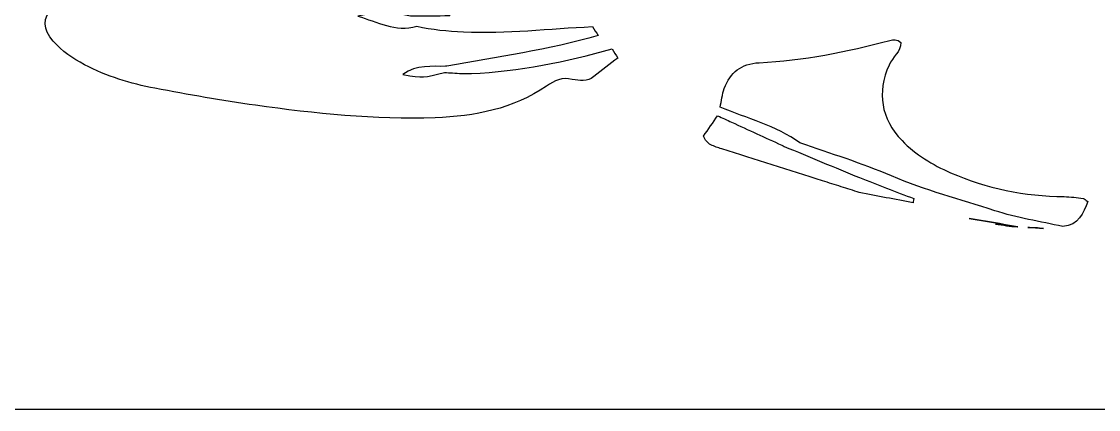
# Model space of a CAD drawing. Header units: centimetres. Extents: x -5.1 to 5.1, y -7 to 7.5.
# Drawn here: x 1.708 to 2.515, y -6.964 to -6.674 of the extents above; entities that cross this region are included whole.
import ezdxf

# ---------------------------------------------------------------- set-up
doc = ezdxf.new("R2010")
doc.units = ezdxf.units.CM
doc.header["$MEASUREMENT"] = 0
doc.layers.add('layer 1', color=7, linetype='Continuous')

msp = doc.modelspace()

# ---------------------------------------------------------------- linework, layer by layer
at = {"layer": 'layer 1', "color": 7}
msp.add_open_spline([(-5.12596, -6.96446), (-5.12596, -6.96446), (5.12594, -6.96446), (5.12594, -6.96446), (5.12594, -6.96446), (5.12594, -6.96446), (5.12594, 7.53467), (5.12594, 7.53467), (5.12594, 7.53467), (5.12594, 7.53467), (-5.12596, 7.53467), (-5.12596, 7.53467), (-5.12596, 7.53467), (-5.12596, 7.53467), (-5.12596, -6.96446), (-5.12596, -6.96446)], degree=3, knots=[0, 0, 0, 0, 0.2, 0.2, 0.2, 0.2, 0.4, 0.4, 0.4, 0.4, 0.6, 0.6, 0.6, 0.6, 1, 1, 1, 1], dxfattribs=at)
at = {"layer": 'layer 1', "color": 17}
for points, knots in [([(1.73186, -6.68849), (1.73842, -6.69594), (1.74646, -6.70137), (1.75521, -6.70602), (1.75521, -6.70602), (1.7719, -6.71481), (1.78968, -6.72028), (1.80799, -6.7237), (1.80799, -6.7237), (1.833, -6.72843), (1.85808, -6.73298), (1.88331, -6.73643), (1.88331, -6.73643), (1.9279, -6.74264), (1.97274, -6.74755), (2.01786, -6.74578), (2.01786, -6.74578), (2.0476, -6.74465), (2.07628, -6.73929), (2.1015, -6.72208), (2.1015, -6.72208), (2.10725, -6.71816), (2.11328, -6.71495), (2.12069, -6.7171), (2.12069, -6.7171), (2.12626, -6.7177), (2.13184, -6.71918), (2.13685, -6.71495), (2.13685, -6.71495), (2.14267, -6.71008), (2.14877, -6.70564), (2.15477, -6.70102), (2.15477, -6.70102), (2.15339, -6.69869), (2.15205, -6.6965), (2.15064, -6.69421), (2.15064, -6.69421), (2.11607, -6.7037), (2.081, -6.71096), (2.04509, -6.71266), (2.04509, -6.71266), (2.04036, -6.71287), (2.0356, -6.71255), (2.03091, -6.7122), (2.03091, -6.7122), (2.0289, -6.71209), (2.02689, -6.71195), (2.02491, -6.71185), (2.02491, -6.71185), (2.00935, -6.71608), (2.00935, -6.71608), (1.99376, -6.71347), (1.99376, -6.71347), (2.00445, -6.70564), (2.01539, -6.70758), (2.02579, -6.70722), (2.02579, -6.70722), (2.02615, -6.70722), (2.0265, -6.70715), (2.02675, -6.70715), (2.02675, -6.70715), (2.06467, -6.69999), (2.10298, -6.69516), (2.14009, -6.68415), (2.14009, -6.68415), (2.13865, -6.68197), (2.1372, -6.67971), (2.13575, -6.67752), (2.13575, -6.67752), (2.10355, -6.67886), (2.07148, -6.68309), (2.03909, -6.68133), (2.03909, -6.68133), (2.02731, -6.6807), (2.01567, -6.67985), (2.00417, -6.67727), (2.00417, -6.67727), (1.98822, -6.68182), (1.9745, -6.67392), (1.96, -6.66958), (1.96, -6.66958), (1.97337, -6.66711), (1.98646, -6.66704), (1.99948, -6.66962), (1.99948, -6.66962), (2.00932, -6.66958), (2.01913, -6.66958), (2.02897, -6.66948), (2.02897, -6.66948), (2.02537, -6.66334), (2.01856, -6.66203), (2.01299, -6.65882), (2.01299, -6.65882), (2.00029, -6.65784), (1.98858, -6.65364), (1.97672, -6.64887), (1.97672, -6.64887), (1.99023, -6.6469), (2.00339, -6.647), (2.01652, -6.65011), (2.01652, -6.65011), (2.04047, -6.65304), (2.06439, -6.656), (2.0918, -6.65935), (2.0918, -6.65935), (2.08534, -6.65381), (2.08125, -6.65029), (2.07744, -6.647), (2.07744, -6.647), (2.07733, -6.6469), (2.07719, -6.64679), (2.07705, -6.64669), (2.07705, -6.64669), (2.07684, -6.64651), (2.07656, -6.64626), (2.07631, -6.64605), (2.07631, -6.64605), (2.05081, -6.63893), (2.02548, -6.63117), (1.99912, -6.62795), (1.99912, -6.62795), (1.93252, -6.61984), (1.86623, -6.62263), (1.80019, -6.63346), (1.80019, -6.63346), (1.78573, -6.63582), (1.77169, -6.6403), (1.75747, -6.64401), (1.75747, -6.64401), (1.74653, -6.64679), (1.73846, -6.65374), (1.73144, -6.66228), (1.73144, -6.66228), (1.72378, -6.6717), (1.72375, -6.67914), (1.73186, -6.68849)], [0, 0, 0, 0, 0.028571, 0.028571, 0.028571, 0.028571, 0.057143, 0.057143, 0.057143, 0.057143, 0.085714, 0.085714, 0.085714, 0.085714, 0.114286, 0.114286, 0.114286, 0.114286, 0.142857, 0.142857, 0.142857, 0.142857, 0.171429, 0.171429, 0.171429, 0.171429, 0.2, 0.2, 0.2, 0.2, 0.228571, 0.228571, 0.228571, 0.228571, 0.257143, 0.257143, 0.257143, 0.257143, 0.285714, 0.285714, 0.285714, 0.285714, 0.314286, 0.314286, 0.314286, 0.314286, 0.342857, 0.342857, 0.342857, 0.342857, 0.371429, 0.371429, 0.371429, 0.371429, 0.4, 0.4, 0.4, 0.4, 0.428571, 0.428571, 0.428571, 0.428571, 0.457143, 0.457143, 0.457143, 0.457143, 0.485714, 0.485714, 0.485714, 0.485714, 0.514286, 0.514286, 0.514286, 0.514286, 0.542857, 0.542857, 0.542857, 0.542857, 0.571429, 0.571429, 0.571429, 0.571429, 0.6, 0.6, 0.6, 0.6, 0.628571, 0.628571, 0.628571, 0.628571, 0.657143, 0.657143, 0.657143, 0.657143, 0.685714, 0.685714, 0.685714, 0.685714, 0.714286, 0.714286, 0.714286, 0.714286, 0.742857, 0.742857, 0.742857, 0.742857, 0.771429, 0.771429, 0.771429, 0.771429, 0.8, 0.8, 0.8, 0.8, 0.828571, 0.828571, 0.828571, 0.828571, 0.857143, 0.857143, 0.857143, 0.857143, 0.885714, 0.885714, 0.885714, 0.885714, 0.914286, 0.914286, 0.914286, 0.914286, 0.942857, 0.942857, 0.942857, 0.942857, 1, 1, 1, 1]), ([(2.48832, -6.82738), (2.50003, -6.82622), (2.50356, -6.81757), (2.50702, -6.80854), (2.50702, -6.80854), (2.50529, -6.80738), (2.50451, -6.80639), (2.50367, -6.80625), (2.50367, -6.80625), (2.49887, -6.80572), (2.49404, -6.80498), (2.48924, -6.80491), (2.48924, -6.80491), (2.45964, -6.80473), (2.43131, -6.79873), (2.40415, -6.78699), (2.40415, -6.78699), (2.39057, -6.7811), (2.37808, -6.77351), (2.36781, -6.76289), (2.36781, -6.76289), (2.35187, -6.74642), (2.34894, -6.72698), (2.35804, -6.70627), (2.35804, -6.70627), (2.36065, -6.70038), (2.367, -6.69639), (2.36686, -6.68948), (2.36686, -6.68948), (2.36404, -6.6868), (2.36139, -6.68708), (2.35853, -6.68786), (2.35853, -6.68786), (2.3264, -6.69643), (2.29394, -6.70288), (2.26067, -6.70454), (2.26067, -6.70454), (2.24734, -6.70525), (2.23898, -6.71181), (2.2346, -6.7238), (2.2346, -6.7238), (2.23294, -6.72828), (2.23249, -6.73326), (2.23153, -6.73799), (2.23153, -6.73799), (2.25178, -6.74606), (2.27316, -6.75182), (2.29133, -6.76459), (2.29133, -6.76459), (2.3143, -6.77273), (2.33758, -6.77983), (2.35991, -6.78939), (2.35991, -6.78939), (2.3851, -6.80015), (2.41141, -6.8071), (2.43727, -6.81546), (2.43727, -6.81546), (2.45382, -6.82085), (2.47125, -6.8235), (2.48832, -6.82738)], [0, 0, 0, 0, 0.0625, 0.0625, 0.0625, 0.0625, 0.125, 0.125, 0.125, 0.125, 0.1875, 0.1875, 0.1875, 0.1875, 0.25, 0.25, 0.25, 0.25, 0.3125, 0.3125, 0.3125, 0.3125, 0.375, 0.375, 0.375, 0.375, 0.4375, 0.4375, 0.4375, 0.4375, 0.5, 0.5, 0.5, 0.5, 0.5625, 0.5625, 0.5625, 0.5625, 0.625, 0.625, 0.625, 0.625, 0.6875, 0.6875, 0.6875, 0.6875, 0.75, 0.75, 0.75, 0.75, 0.8125, 0.8125, 0.8125, 0.8125, 0.875, 0.875, 0.875, 0.875, 1, 1, 1, 1]), ([(2.21908, -6.75958), (2.22017, -6.76268), (2.22211, -6.76466), (2.22451, -6.76603), (2.22451, -6.76603), (2.22698, -6.76741), (2.22988, -6.76822), (2.2327, -6.76914), (2.2327, -6.76914), (2.25792, -6.77704), (2.28311, -6.78512), (2.3083, -6.79309), (2.3083, -6.79309), (2.31292, -6.79454), (2.31758, -6.79605), (2.32213, -6.7975), (2.32213, -6.7975), (2.32213, -6.7975), (2.3222, -6.7975), (2.3222, -6.7975), (2.3222, -6.7975), (2.32675, -6.79891), (2.33123, -6.80039), (2.33574, -6.8018), (2.33574, -6.8018), (2.34922, -6.80441), (2.36266, -6.80702), (2.3761, -6.8096), (2.3761, -6.8096), (2.37617, -6.80897), (2.37624, -6.80833), (2.37638, -6.80766), (2.37638, -6.80766), (2.37638, -6.80748), (2.37638, -6.80738), (2.37642, -6.80727), (2.37642, -6.80727), (2.37649, -6.80699), (2.37656, -6.80667), (2.37667, -6.80643), (2.37667, -6.80643), (2.36308, -6.80117), (2.34943, -6.79609), (2.33599, -6.79066), (2.33599, -6.79066), (2.31712, -6.78304), (2.29835, -6.77506), (2.27951, -6.76727), (2.27951, -6.76727), (2.27895, -6.76698), (2.27828, -6.76667), (2.27771, -6.76638), (2.27771, -6.76638), (2.26512, -6.76063), (2.25263, -6.75488), (2.24007, -6.7491), (2.24007, -6.7491), (2.23661, -6.74755), (2.23312, -6.74592), (2.22963, -6.7443), (2.22963, -6.7443), (2.2261, -6.74945), (2.22257, -6.7545), (2.21908, -6.75958)], [0, 0, 0, 0, 0.058824, 0.058824, 0.058824, 0.058824, 0.117647, 0.117647, 0.117647, 0.117647, 0.176471, 0.176471, 0.176471, 0.176471, 0.235294, 0.235294, 0.235294, 0.235294, 0.294118, 0.294118, 0.294118, 0.294118, 0.352941, 0.352941, 0.352941, 0.352941, 0.411765, 0.411765, 0.411765, 0.411765, 0.470588, 0.470588, 0.470588, 0.470588, 0.529412, 0.529412, 0.529412, 0.529412, 0.588235, 0.588235, 0.588235, 0.588235, 0.647059, 0.647059, 0.647059, 0.647059, 0.705882, 0.705882, 0.705882, 0.705882, 0.764706, 0.764706, 0.764706, 0.764706, 0.823529, 0.823529, 0.823529, 0.823529, 0.882353, 0.882353, 0.882353, 0.882353, 1, 1, 1, 1]), ([(2.45435, -6.82763), (2.45438, -6.82766), (2.45442, -6.82766), (2.45445, -6.82766), (2.45445, -6.82766), (2.44235, -6.8253), (2.43025, -6.82336), (2.41812, -6.82124), (2.41812, -6.82124), (2.43022, -6.82336), (2.44228, -6.8253), (2.45435, -6.82763)], [0, 0, 0, 0, 0.25, 0.25, 0.25, 0.25, 0.5, 0.5, 0.5, 0.5, 1, 1, 1, 1]), ([(2.43791, -6.82548), (2.44331, -6.8265), (2.44877, -6.82713), (2.45428, -6.82763), (2.45428, -6.82763), (2.44877, -6.8271), (2.44334, -6.82639), (2.43791, -6.82548)], [0, 0, 0, 0, 0.333333, 0.333333, 0.333333, 0.333333, 1, 1, 1, 1]), ([(2.47372, -6.82872), (2.46998, -6.82794), (2.46588, -6.82802), (2.46193, -6.82805), (2.46193, -6.82805), (2.46588, -6.82823), (2.46973, -6.82886), (2.47372, -6.82872)], [0, 0, 0, 0, 0.333333, 0.333333, 0.333333, 0.333333, 1, 1, 1, 1])]:
    msp.add_open_spline(points, degree=3, knots=knots, dxfattribs=at)

doc.saveas('drawing.dxf')
